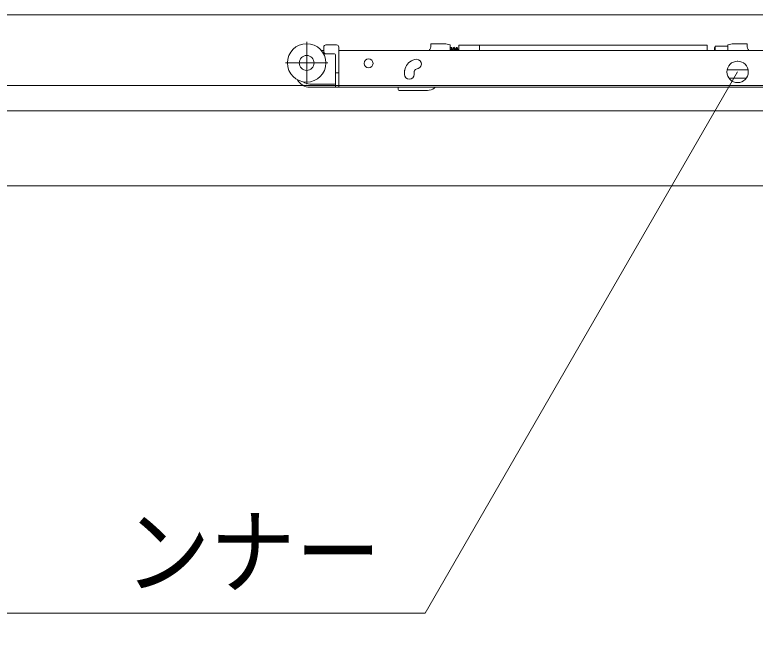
# Model space of a CAD drawing. Units: millimetres, scale not verified. Extents: x -6062 to 6062, y -3045 to 3045.
# Drawn here: x -2634.3 to -2287.7, y 207.4 to 500 of the extents above; entities that cross this region are included whole.
import ezdxf
from ezdxf.enums import TextEntityAlignment as Align

# ---------------------------------------------------------------- set-up
doc = ezdxf.new("R2010")
doc.units = ezdxf.units.MM
doc.header["$LTSCALE"] = 20
doc.layers.add('0-0_3一般', color=7, linetype='Continuous', lineweight=9)
doc.layers.add('0-1_2寸法-3', color=7, linetype='Continuous', lineweight=9)
doc.styles.add('ＭＳ ゴシック', font='')
doc.styles.get('ＭＳ ゴシック').set_extended_font_data('MS Gothic')

# ---------------------------------------------------------------- blocks, each defined once
blk = doc.blocks.new('グループ-61')
at = {"layer": '0-0_3一般'}
blk.add_line((-55696.5, 10000), (-4456.5, 10000), dxfattribs=at)
blk = doc.blocks.new('グループ-62')
at = {"layer": '0-0_3一般'}
for p, q in [((-14203.9, 9747.9), (-14203.9, 9351.9)), ((-13923.9, 9717.9), (-14023.9, 9717.9)), ((-12901.5, 9727.9), (-13041.5, 9727.9)), ((-13041.5, 9713.9), (-13041.5, 9727.9)), ((-12861.5, 9717.9), (-12901.5, 9727.9)), ((-12861.5, 9665.9), (-12861.5, 9717.9)), ((-12778.3, 9665.9), (-12778.3, 9716.9)), ((-12584.3, 9716.9), (-12778.3, 9716.9)), ((-12584.3, 9716.9), (-12584.3, 9665.9)), ((-10454.3, 9715.9), (-12584.3, 9715.9)), ((-10454.3, 9715.9), (-10454.3, 9665.9)), ((-10379.9, 9705.9), (-10379.9, 9665.9)), ((-10259.9, 9705.9), (-10379.9, 9705.9)), ((-10219.9, 9727.9), (-10259.9, 9717.9)), ((-10259.9, 9705.9), (-10259.9, 9717.9)), ((-10259.9, 9705.9), (-10259.9, 9665.9)), ((-10219.9, 9727.9), (-10079.9, 9727.9)), ((-10079.9, 9713.9), (-10079.9, 9727.9)), ((-14043.9, 9665.9), (-14066.3, 9665.9)), ((-14045.8, 9635.9), (-14023.9, 9635.9)), ((-14043.9, 9697.9), (-14043.9, 9655.9)), ((-13943.9, 9635.9), (-14023.9, 9635.9)), ((-13903.9, 9697.9), (-13903.9, 9665.1)), ((-13903.9, 9665.9), (-7797.9, 9665.9)), ((-13903.9, 9659.9), (-13903.9, 9665.1)), ((-13903.9, 9481.9), (-13903.9, 9659.9)), ((-12852.3, 9670.9), (-12851.6, 9665.9)), ((-12825.3, 9670.9), (-12824.6, 9665.9)), ((-12798.3, 9670.9), (-12797.6, 9665.9)), ((-12778.4, 9686.9), (-12778.3, 9687.5)), ((-10384.9, 9690.9), (-10384.9, 9665.9)), ((-13933.9, 9475.9), (-13933.9, 9625.9)), ((-13190.2, 9581.5), (-13208.9, 9574.7)), ((-14005.9, 9549.9), (-14401.9, 9549.9)), ((-13178.2, 9490.1), (-13159.4, 9496.9)), ((-13933.9, 9455.9), (-13933.9, 9475.9)), ((-13933.9, 9345.9), (-13933.9, 9455.9)), ((-13903.9, 9470.1), (-13903.9, 9481.9)), ((-13903.9, 9455.9), (-13903.9, 9345.9)), ((-13287.9, 9441.9), (-13287.9, 9461.9)), ((-13286.3, 9481.4), (-13286.2, 9481.9)), ((-13197.9, 9462.4), (-13197.9, 9461.9)), ((-13197.9, 9461.9), (-13197.9, 9441.9)), ((-6330, 9340), (-54000, 9340)), ((-13943.9, 9351.9), (-14173.9, 9351.9)), ((-14173.9, 9321.9), (-13933.9, 9321.9)), ((-13933.9, 9321.9), (-13933.9, 9345.9)), ((-7797.9, 9321.9), (-13903.9, 9321.9)), ((-13347.3, 9301.9), (-13347.3, 9321.9)), ((-13337.3, 9291.9), (-13072.4, 9291.9)), ((-13009.9, 9313.8), (-12999.8, 9321.9)), ((-30000, 8400), (-6640, 8400))]:
    blk.add_line(p, q, dxfattribs=at)
for points in [[(-53990, 9860), (-53990, 10000), (-6330, 10000), (-6330, 9340)], [(-12861.5, 9675.8), (-12861.4, 9676.3), (-12861.4, 9676.9), (-12861.3, 9677.4), (-12861.2, 9678), (-12861.2, 9678.7), (-12861.1, 9679.3), (-12861, 9680), (-12861, 9680.6), (-12860.9, 9681.4), (-12860.9, 9682.1), (-12860.8, 9682.9), (-12860.7, 9683.6), (-12860.7, 9684.5), (-12860.6, 9685.3), (-12860.5, 9686.1), (-12860.4, 9686.9), (-12860.2, 9687.7), (-12859.9, 9688.4), (-12859.6, 9689.1), (-12859.1, 9689.8), (-12858.7, 9690.4), (-12858.1, 9691), (-12857.5, 9691.5), (-12856.8, 9692.1), (-12856.1, 9692.6), (-12855.3, 9693), (-12854.4, 9693.5), (-12853.5, 9693.8), (-12852.5, 9694.2), (-12851.6, 9694.4), (-12850.8, 9694.5), (-12850, 9694.5), (-12849.3, 9694.3), (-12848.6, 9694.1), (-12848, 9693.7), (-12847.4, 9693.3), (-12846.9, 9692.7), (-12846.4, 9692), (-12846, 9691.2)], [(-12851.7, 9674.5), (-12851.7, 9674.1), (-12851.8, 9673.6), (-12851.9, 9673.2), (-12851.9, 9672.8), (-12852, 9672.3), (-12852.1, 9671.9), (-12852.1, 9671.4), (-12852.2, 9671), (-12852.3, 9670.6), (-12852.4, 9670.1), (-12852.4, 9669.7), (-12852.5, 9669.3), (-12852.5, 9668.9), (-12852.6, 9668.5), (-12852.7, 9668.1), (-12852.7, 9667.7), (-12852.8, 9667.4), (-12852.8, 9667), (-12852.9, 9666.6), (-12852.9, 9666.3), (-12853, 9665.9)], [(-12849.5, 9686.7), (-12849.4, 9686.7), (-12849.2, 9686.7), (-12849.1, 9686.7), (-12849.1, 9686.6), (-12849, 9686.6), (-12849, 9686.5), (-12848.9, 9686.3), (-12848.9, 9686.1), (-12849, 9686), (-12849, 9685.7), (-12849.1, 9685.5), (-12849.2, 9685.2), (-12849.3, 9684.9), (-12849.5, 9684.5), (-12849.6, 9684.2), (-12849.8, 9683.8), (-12850, 9683.4), (-12850.1, 9683), (-12850.3, 9682.6), (-12850.4, 9682.2), (-12850.5, 9681.8), (-12850.6, 9681.4), (-12850.7, 9681), (-12850.8, 9680.6), (-12850.9, 9680.2), (-12851, 9679.8), (-12851.1, 9679.4), (-12851.1, 9679), (-12851.2, 9678.6), (-12851.2, 9678.2), (-12851.3, 9677.8), (-12851.3, 9677.4), (-12851.4, 9677), (-12851.4, 9676.6), (-12851.4, 9676.2), (-12851.5, 9675.8), (-12851.6, 9675.4), (-12851.6, 9674.9), (-12851.7, 9674.5)], [(-12846, 9691.2), (-12845.7, 9690.3), (-12845.4, 9689.2), (-12845.2, 9688.1), (-12845, 9686.9), (-12844.7, 9685.8), (-12844.6, 9684.7), (-12844.4, 9683.6), (-12844.2, 9682.5), (-12844, 9681.5), (-12843.8, 9680.5), (-12843.7, 9679.6), (-12843.5, 9678.7), (-12843.4, 9677.8), (-12843.2, 9676.9), (-12843.1, 9676.1), (-12843, 9675.3), (-12842.9, 9674.6), (-12842.7, 9673.9), (-12842.6, 9673.2), (-12842.5, 9672.5), (-12842.4, 9671.8), (-12842.3, 9671.1), (-12842.2, 9670.5), (-12842.1, 9669.9), (-12842, 9669.2), (-12842, 9668.6), (-12841.9, 9668.1), (-12841.8, 9667.5), (-12841.7, 9666.9), (-12841.6, 9666.4), (-12841.6, 9665.9)], [(-12836, 9665.9), (-12835.9, 9666.5), (-12835.8, 9667.1), (-12835.7, 9667.8), (-12835.6, 9668.4), (-12835.6, 9669.1), (-12835.5, 9669.8), (-12835.4, 9670.6), (-12835.3, 9671.3), (-12835.3, 9672.1), (-12835.2, 9672.9), (-12835.1, 9673.7), (-12835, 9674.5), (-12835, 9675.4), (-12834.9, 9676.2), (-12834.8, 9677.1), (-12834.7, 9678), (-12834.5, 9679), (-12834.3, 9680), (-12834, 9681), (-12833.7, 9682), (-12833.4, 9683.1), (-12833, 9684.2), (-12832.6, 9685.3), (-12832.1, 9686.5), (-12831.6, 9687.7), (-12831.1, 9688.9), (-12830.5, 9690.1), (-12829.9, 9691.4), (-12829.2, 9692.6), (-12828.6, 9693.6), (-12827.9, 9694.4), (-12827.3, 9695.1), (-12826.6, 9695.5), (-12826, 9695.8), (-12825.3, 9695.9), (-12824.7, 9695.8), (-12824, 9695.5), (-12823.4, 9695.1), (-12822.7, 9694.4)], [(-12824.7, 9674.5), (-12824.7, 9674.1), (-12824.8, 9673.6), (-12824.9, 9673.2), (-12824.9, 9672.8), (-12825, 9672.3), (-12825.1, 9671.9), (-12825.1, 9671.4), (-12825.2, 9671), (-12825.3, 9670.6), (-12825.4, 9670.1), (-12825.4, 9669.7), (-12825.5, 9669.3), (-12825.5, 9668.9), (-12825.6, 9668.5), (-12825.7, 9668.1), (-12825.7, 9667.7), (-12825.8, 9667.4), (-12825.8, 9667), (-12825.9, 9666.6), (-12825.9, 9666.3), (-12826, 9665.9)], [(-12822.5, 9686.7), (-12822.4, 9686.7), (-12822.3, 9686.7), (-12822.1, 9686.7), (-12822.1, 9686.6), (-12822, 9686.6), (-12822, 9686.5), (-12821.9, 9686.3), (-12821.9, 9686.2), (-12822, 9686), (-12822, 9685.7), (-12822.1, 9685.5), (-12822.2, 9685.2), (-12822.3, 9684.9), (-12822.5, 9684.5), (-12822.6, 9684.2), (-12822.8, 9683.8), (-12823, 9683.4), (-12823.1, 9683), (-12823.3, 9682.6), (-12823.4, 9682.2), (-12823.5, 9681.8), (-12823.6, 9681.4), (-12823.7, 9681), (-12823.8, 9680.6), (-12823.9, 9680.2), (-12824, 9679.8), (-12824.1, 9679.4), (-12824.1, 9679), (-12824.2, 9678.6), (-12824.2, 9678.2), (-12824.3, 9677.8), (-12824.3, 9677.4), (-12824.4, 9677), (-12824.4, 9676.6), (-12824.4, 9676.2), (-12824.5, 9675.8), (-12824.6, 9675.4), (-12824.6, 9674.9), (-12824.7, 9674.5)], [(-12822.7, 9694.4), (-12822.1, 9693.6), (-12821.5, 9692.6), (-12820.8, 9691.4), (-12820.2, 9690.1), (-12819.6, 9688.9), (-12819.1, 9687.6), (-12818.6, 9686.5), (-12818.1, 9685.3), (-12817.7, 9684.2), (-12817.3, 9683.1), (-12816.9, 9682), (-12816.6, 9681), (-12816.4, 9680), (-12816.1, 9679), (-12816, 9678), (-12815.8, 9677.1), (-12815.7, 9676.2), (-12815.6, 9675.3), (-12815.5, 9674.5), (-12815.5, 9673.7), (-12815.4, 9672.9), (-12815.3, 9672.1), (-12815.2, 9671.3), (-12815.1, 9670.6), (-12815, 9669.8), (-12815, 9669.1), (-12814.9, 9668.4), (-12814.8, 9667.8), (-12814.7, 9667.1), (-12814.7, 9666.5), (-12814.6, 9665.9)], [(-12809, 9665.9), (-12808.9, 9666.5), (-12808.8, 9667.1), (-12808.7, 9667.8), (-12808.6, 9668.4), (-12808.6, 9669.1), (-12808.5, 9669.8), (-12808.4, 9670.6), (-12808.3, 9671.3), (-12808.3, 9672.1), (-12808.2, 9672.9), (-12808.1, 9673.7), (-12808, 9674.5), (-12808, 9675.4), (-12807.9, 9676.2), (-12807.8, 9677.1), (-12807.7, 9678), (-12807.5, 9679), (-12807.3, 9680), (-12807, 9681), (-12806.7, 9682), (-12806.4, 9683.1), (-12806, 9684.2), (-12805.6, 9685.3), (-12805.1, 9686.5), (-12804.6, 9687.7), (-12804.1, 9688.9), (-12803.5, 9690.1), (-12802.9, 9691.4), (-12802.2, 9692.6), (-12801.6, 9693.6), (-12800.9, 9694.4), (-12800.3, 9695.1), (-12799.6, 9695.5), (-12799, 9695.8), (-12798.3, 9695.9), (-12797.7, 9695.8), (-12797, 9695.5), (-12796.4, 9695.1), (-12795.7, 9694.4)], [(-12797.7, 9674.5), (-12797.7, 9674.1), (-12797.8, 9673.6), (-12797.9, 9673.2), (-12797.9, 9672.8), (-12798, 9672.3), (-12798.1, 9671.9), (-12798.1, 9671.4), (-12798.2, 9671), (-12798.3, 9670.6), (-12798.4, 9670.1), (-12798.4, 9669.7), (-12798.5, 9669.3), (-12798.5, 9668.9), (-12798.6, 9668.5), (-12798.7, 9668.1), (-12798.7, 9667.7), (-12798.8, 9667.4), (-12798.8, 9667), (-12798.9, 9666.6), (-12798.9, 9666.3), (-12799, 9665.9)], [(-12795.5, 9686.7), (-12795.4, 9686.7), (-12795.2, 9686.7), (-12795.1, 9686.7), (-12795.1, 9686.6), (-12795, 9686.6), (-12795, 9686.5), (-12794.9, 9686.3), (-12794.9, 9686.1), (-12795, 9686), (-12795, 9685.7), (-12795.1, 9685.5), (-12795.2, 9685.2), (-12795.3, 9684.9), (-12795.5, 9684.5), (-12795.6, 9684.2), (-12795.8, 9683.8), (-12796, 9683.4), (-12796.1, 9683), (-12796.3, 9682.6), (-12796.4, 9682.2), (-12796.5, 9681.8), (-12796.6, 9681.4), (-12796.7, 9681), (-12796.8, 9680.6), (-12796.9, 9680.2), (-12797, 9679.8), (-12797.1, 9679.4), (-12797.1, 9679), (-12797.2, 9678.6), (-12797.2, 9678.2), (-12797.3, 9677.8), (-12797.3, 9677.4), (-12797.4, 9677), (-12797.4, 9676.6), (-12797.4, 9676.2), (-12797.5, 9675.8), (-12797.6, 9675.4), (-12797.6, 9674.9), (-12797.7, 9674.5)], [(-12795.7, 9694.4), (-12795.1, 9693.6), (-12794.5, 9692.6), (-12793.8, 9691.4), (-12793.2, 9690.1), (-12792.6, 9688.9), (-12792.1, 9687.6), (-12791.6, 9686.5), (-12791.1, 9685.3), (-12790.7, 9684.2), (-12790.3, 9683.1), (-12789.9, 9682), (-12789.6, 9681), (-12789.4, 9680), (-12789.1, 9679), (-12789, 9678), (-12788.8, 9677.1), (-12788.7, 9676.2), (-12788.6, 9675.3), (-12788.5, 9674.5), (-12788.5, 9673.7), (-12788.4, 9672.9), (-12788.3, 9672.1), (-12788.2, 9671.3), (-12788.1, 9670.6), (-12788.1, 9669.8), (-12788, 9669.1), (-12787.9, 9668.4), (-12787.8, 9667.8), (-12787.7, 9667.1), (-12787.7, 9666.5), (-12787.6, 9665.9)], [(-12782, 9665.9), (-12781.9, 9666.4), (-12781.8, 9667), (-12781.7, 9667.5), (-12781.7, 9668.1), (-12781.6, 9668.6), (-12781.5, 9669.2), (-12781.4, 9669.7), (-12781.4, 9670.2), (-12781.3, 9670.8), (-12781.2, 9671.3), (-12781.1, 9671.9), (-12781.1, 9672.4), (-12781, 9672.9), (-12780.9, 9673.5), (-12780.8, 9674), (-12780.7, 9674.6), (-12780.7, 9675.1), (-12780.6, 9675.7), (-12780.5, 9676.2), (-12780.4, 9676.7), (-12780.4, 9677.3), (-12780.3, 9677.8), (-12780.2, 9678.4), (-12780.1, 9678.9), (-12780, 9679.4), (-12779.9, 9680), (-12779.8, 9680.5), (-12779.7, 9681.1), (-12779.6, 9681.6), (-12779.5, 9682.1), (-12779.4, 9682.7), (-12779.3, 9683.2), (-12779.2, 9683.7), (-12779.1, 9684.3), (-12778.9, 9684.8), (-12778.8, 9685.3), (-12778.7, 9685.9), (-12778.6, 9686.4), (-12778.4, 9686.9)], [(-13903.9, 9470.1), (-13903.9, 9455.9), (-13933.9, 9455.9)], [(-13287.9, 9461.9), (-13287.9, 9462.4), (-13287.9, 9462.9), (-13287.9, 9463.4), (-13287.9, 9463.9), (-13287.9, 9464.4), (-13287.9, 9464.9), (-13287.9, 9465.4), (-13287.8, 9465.9), (-13287.8, 9466.4), (-13287.8, 9466.9), (-13287.8, 9467.4), (-13287.7, 9467.9), (-13287.7, 9468.4), (-13287.7, 9468.9), (-13287.7, 9469.4), (-13287.6, 9469.9), (-13287.6, 9470.4), (-13287.5, 9470.9), (-13287.5, 9471.4), (-13287.5, 9471.9), (-13287.4, 9472.4), (-13287.4, 9472.9), (-13287.3, 9473.4), (-13287.3, 9473.9), (-13287.2, 9474.4), (-13287.2, 9474.9), (-13287.1, 9475.4), (-13287, 9475.9), (-13287, 9476.4), (-13286.9, 9476.9), (-13286.9, 9477.4), (-13286.8, 9477.9), (-13286.7, 9478.4), (-13286.7, 9478.9), (-13286.6, 9479.4), (-13286.5, 9479.9), (-13286.5, 9480.4), (-13286.4, 9480.9), (-13286.3, 9481.4)], [(-13190.3, 9481.9), (-13190.6, 9481.5), (-13190.9, 9481), (-13191.2, 9480.6), (-13191.6, 9480.1), (-13191.9, 9479.7), (-13192.2, 9479.2), (-13192.5, 9478.8), (-13192.8, 9478.3), (-13193, 9477.9), (-13193.3, 9477.4), (-13193.6, 9476.9), (-13193.9, 9476.4), (-13194.1, 9476), (-13194.4, 9475.5), (-13194.6, 9475), (-13194.9, 9474.5), (-13195.1, 9474), (-13195.3, 9473.5), (-13195.5, 9473), (-13195.8, 9472.5), (-13196, 9472), (-13196.2, 9471.5), (-13196.3, 9470.9), (-13196.5, 9470.4), (-13196.7, 9469.9), (-13196.8, 9469.4), (-13197, 9468.9), (-13197.1, 9468.3), (-13197.2, 9467.8), (-13197.4, 9467.3), (-13197.5, 9466.8), (-13197.5, 9466.2), (-13197.6, 9465.7), (-13197.7, 9465.1), (-13197.8, 9464.6), (-13197.8, 9464.1), (-13197.8, 9463.5), (-13197.9, 9463), (-13197.9, 9462.4)], [(-13903.9, 9345.9), (-13903.9, 9321.9), (-13933.9, 9321.9)], [(-30320, -36740), (-30320, 9100), (-6320, 9100)]]:
    blk.add_lwpolyline(points, dxfattribs=at)
for centre, radius in [((-14203.9, 9549.9), 180), ((-14203.9, 9549.9), 70), ((-13623.9, 9545.9), 41)]:
    blk.add_circle(centre, radius, dxfattribs=at)
for centre, radius, start, end in [((-14023.9, 9697.9), 20, 90, 180), ((-13923.9, 9697.9), 20, 0, 90), ((-13121.5, 9713.9), 80, 323.1301, 0), ((-9999.9, 9713.9), 80, 180, 216.8699), ((-14023.9, 9655.9), 20, 180, 270), ((-13943.9, 9625.9), 10, 0, 90), ((-10379.9, 9690.9), 5, 90, 180), ((-13167.9, 9461.9), 120, 110, 170.40593), ((-13174.8, 9539.2), 45, 290, 110), ((-13242.9, 9441.9), 45, 180, 0), ((-13167.9, 9461.9), 30, 110, 138.18969), ((-14173.9, 9451.9), 130, 207.8267, 270), ((-14173.9, 9451.9), 100, 232.49603, 270), ((-13943.9, 9361.9), 10, 270, 0), ((-13337.3, 9301.9), 10, 180, 270), ((-13072.4, 9391.9), 100, 270, 308.65981)]:
    blk.add_arc(centre, radius, start, end, dxfattribs=at)
blk = doc.blocks.new('グループ-63')
at = {"layer": '0-0_3一般'}
for name in ['グループ-61', 'グループ-62']:
    blk.add_blockref(name, (0, 0), dxfattribs=at)

msp = doc.modelspace()

# ---------------------------------------------------------------- linework, layer by layer
at = {"layer": '0-1_2寸法-3'}
for p, q in [((-2295.8, 478.29), (-2296.15, 478.29)), ((-2295.8, 478.29), (-2296.15, 478.29)), ((-2291.08, 474.29), (-2300.87, 474.29)), ((-2291.98, 470.29), (-2299.97, 470.29))]:
    msp.add_line(p, q, dxfattribs=at)
msp.add_lwpolyline([(-3041.06, 220), (-2442.22, 220), (-2295.98, 473.3)], dxfattribs=at)
msp.add_circle((-2295.98, 473.3), 5.01, dxfattribs=at)
msp.add_circle((-2295.98, 473.3), 5.01, dxfattribs=at)

# ---------------------------------------------------------------- block references
at = {"layer": '0-0_3一般', "xscale": 0.05, "yscale": 0.05}
msp.add_blockref('グループ-63', (-1787.5, 0), dxfattribs=at)

# ---------------------------------------------------------------- texts
at = {"layer": '0-1_2寸法-3', "style": 'ＭＳ ゴシック', "width": 0.9}
msp.add_text('ンナー', height=32.55, dxfattribs=at).set_placement((-2582.85, 222.77), align=Align.BOTTOM_LEFT)

doc.saveas('drawing.dxf')
